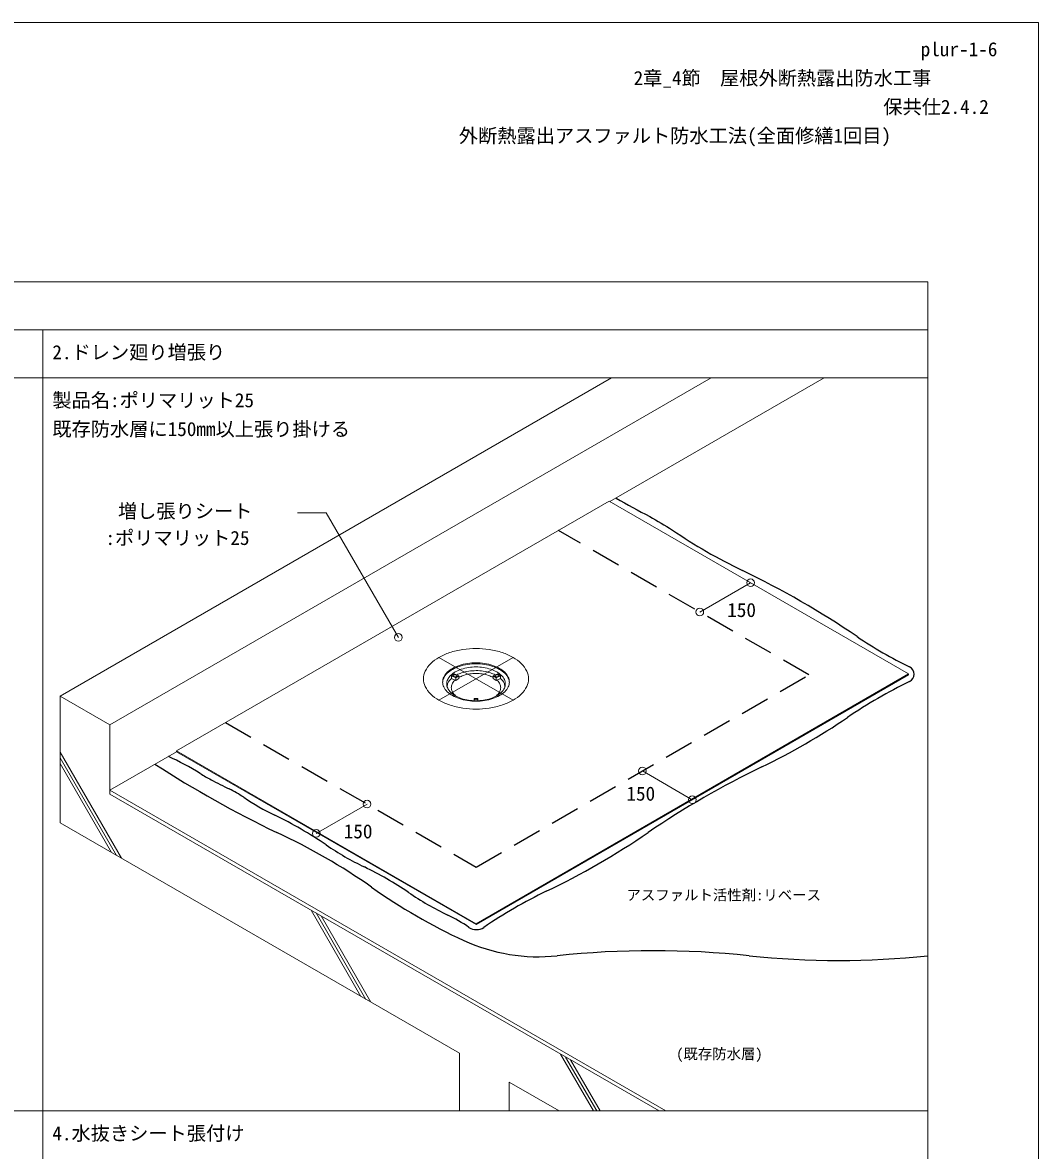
# Model space of a CAD drawing. Units: millimetres, scale not verified. Extents: x -2625 to 2625, y -3712 to 3713.
# Drawn here: x -19 to 2625, y 776 to 3713 of the extents above; entities that cross this region are included whole.
import ezdxf
from ezdxf.enums import TextEntityAlignment as Align

# ---------------------------------------------------------------- set-up
doc = ezdxf.new("R2010")
doc.units = ezdxf.units.MM
doc.header["$LTSCALE"] = 6
doc.linetypes.add('USER1', pattern=[19.05, 12.7, -6.35])
for name, color, linetype, lineweight in [('0-0_0', 7, 'Continuous', 18), ('0-1_WAKU', 7, 'Continuous', 18), ('0-2_KUTAI', 3, 'Continuous', 18), ('0-3_MOJI', 7, 'Continuous', 18), ('0-4_bousui', 1, 'Continuous', 18), ('0-5_HATCH', 9, 'Continuous', 18), ('0-7_KANAMONO', 4, 'Continuous', 18), ('0-8_SUNPO', 7, 'Continuous', 18)]:
    doc.layers.add(name, color=color, linetype=linetype, lineweight=lineweight)
doc.layers.add('0-6_bousui2', color=7, linetype='USER1')
doc.layers.add('0-B_bousui4', color=7, linetype='Continuous')
doc.styles.add('ＭＳ ゴシック', font='')
doc.styles.get('ＭＳ ゴシック').set_extended_font_data('MS Gothic')

msp = doc.modelspace()

# ---------------------------------------------------------------- linework, layer by layer
at = {"layer": '0-0_0'}
for p, q in [((-2270, 2912.609), (2337.5, 2912.609)), ((-2270, 2787.609), (2337.5, 2787.609)), ((1257.845, 1948.541), (1064.777, 2060.009)), ((1064.777, 1948.541), (1257.845, 2060.009))]:
    msp.add_line(p, q, dxfattribs=at)
msp.add_lwpolyline([(-2625, -3712.391), (2625, -3712.391), (2625, 3712.609), (-2625, 3712.609)], close=True, dxfattribs=at)
at = {"layer": '0-1_WAKU'}
for p, q in [((33.75, 2912.609), (33.75, -3187.391)), ((-2270, 879.275), (2337.5, 879.275))]:
    msp.add_line(p, q, dxfattribs=at)
msp.add_lwpolyline([(-2270, 3037.609), (2337.5, 3037.609), (2337.5, -3187.391), (-2270, -3187.391)], close=True, dxfattribs=at)
at = {"layer": '0-2_KUTAI'}
for p, q in [((78.779, 1959.275), (1513.495, 2787.609)), ((208.683, 1884.275), (1773.302, 2787.609)), ((1247.914, 954.275), (1247.914, 879.275)), ((1247.914, 954.275), (1377.817, 879.275))]:
    msp.add_line(p, q, dxfattribs=at)
msp.add_lwpolyline([(1637.625, 879.275), (208.683, 1704.275), (208.683, 1884.275), (78.779, 1959.275), (78.779, 1629.275), (1118.01, 1029.275), (1118.01, 879.275)], dxfattribs=at)
at = {"layer": '0-3_MOJI'}
for p in [(696.774, 2436.632), (959.274, 2111.872)]:
    msp.add_line(p, (771.774, 2436.632), dxfattribs=at)
msp.add_circle((959.274, 2111.872), 10, dxfattribs=at)
at = {"layer": '0-4_bousui'}
for p, q in [((1509.886, 2465.525), (2067.751, 2787.609)), ((381.888, 1816.775), (1507.721, 2466.775)), ((2287.144, 2016.775), (1507.721, 2466.775)), ((1161.311, 1364.275), (2287.144, 2014.275)), ((2287.144, 2014.275), (2287.144, 2016.775)), ((208.683, 1714.275), (381.888, 1814.275)), ((381.888, 1814.275), (381.888, 1816.775)), ((1161.311, 1366.775), (381.888, 1816.775)), ((1161.311, 1364.275), (381.888, 1814.275)), ((208.683, 1714.275), (1654.945, 879.275))]:
    msp.add_line(p, q, dxfattribs=at)
msp.add_lwpolyline([(1161.311, 1364.275), (1161.311, 1366.775), (2287.144, 2016.775)], dxfattribs=at)
for centre, radius, start, end in [((1132.803, 1973.265), 66.73, 119.51297, 134.04524), ((1132.803, 1970.765), 66.73, 119.51297, 134.04524), ((1148.561, 1945.809), 98.386, 108.4431, 119.62249), ((1148.561, 1943.309), 98.386, 108.4431, 119.62249), ((1158.118, 1917.515), 128.251, 98.40443, 108.49452), ((1158.118, 1915.015), 128.251, 98.40443, 108.49452), ((1161.431, 1895.673), 150.343, 90.04574, 98.43673), ((1161.431, 1893.173), 150.343, 90.04574, 98.43673), ((1161.535, 1900.31), 145.706, 81.42951, 90.08802), ((1161.535, 1897.81), 145.706, 81.42951, 90.08802), ((1164.396, 1917.066), 128.711, 71.52355, 81.5775), ((1164.396, 1914.566), 128.711, 71.52355, 81.5775), ((1173.976, 1945.618), 98.595, 60.38937, 71.54503), ((1173.976, 1943.118), 98.595, 60.38937, 71.54503), ((1190.306, 1973.916), 65.924, 45.86539, 60.5764), ((1190.306, 1971.416), 65.924, 45.86539, 60.5764), ((1105.127, 1995.732), 30.622, 155.22559, 179.68897), ((1105.127, 1993.232), 30.622, 155.22559, 177.36636), ((1116.107, 1990.332), 42.856, 133.86419, 154.82155), ((1116.107, 1987.832), 42.856, 133.86419, 154.82155), ((1206.642, 1990.424), 42.701, 25.14004, 46.17422), ((1206.642, 1987.924), 42.701, 25.14004, 46.17422), ((1217.599, 1995.756), 30.517, 0.26843, 24.81701), ((1217.599, 1993.256), 30.517, 2.63341, 24.81701), ((1105.023, 1996.042), 30.517, 180.26843, 204.81701), ((1115.979, 2001.374), 42.701, 205.14004, 226.17422), ((1132.316, 2017.881), 65.924, 225.86539, 240.5764), ((1189.819, 2018.532), 66.73, 299.51297, 314.04524), ((1206.515, 2001.465), 42.856, 313.86419, 334.82155), ((1217.495, 1996.065), 30.622, 335.22559, 359.68897), ((1148.646, 2046.179), 98.595, 240.38937, 251.54503), ((1158.226, 2074.731), 128.711, 251.52355, 261.5775), ((1161.087, 2091.488), 145.706, 261.42951, 270.08802), ((1161.191, 2096.124), 150.343, 270.04574, 278.43673), ((1164.504, 2074.282), 128.251, 278.40443, 288.49452), ((1174.061, 2045.988), 98.386, 288.4431, 299.62249)]:
    msp.add_arc(centre, radius, start, end, dxfattribs=at)
at = {"layer": '0-5_HATCH'}
for p, q in [((238.336, 1537.155), (78.779, 1813.515)), ((225.345, 1544.655), (78.779, 1798.515)), ((212.355, 1552.155), (78.779, 1783.515)), ((861.874, 1177.155), (731.97, 1402.155)), ((874.864, 1169.655), (744.961, 1394.655)), ((887.855, 1162.155), (757.951, 1387.155)), ((1466.868, 879.275), (1381.489, 1027.155)), ((1475.528, 879.275), (1394.48, 1019.655)), ((1484.188, 879.275), (1407.47, 1012.155))]:
    msp.add_line(p, q, dxfattribs=at)
at = {"layer": '0-6_bousui2'}
msp.add_lwpolyline([(509.627, 1890.525), (1161.311, 1514.275), (2027.336, 2014.275), (1375.652, 2390.525)], dxfattribs=at)
at = {"layer": '0-7_KANAMONO'}
for p, q in [((1097.24, 2011.912), (1097.24, 2004.887)), ((1109.191, 2006.644), (1097.24, 2011.912)), ((1106.977, 2000.855), (1097.24, 2004.887)), ((1116.556, 2012.215), (1104.605, 2017.482)), ((1109.191, 1999.577), (1106.977, 2000.855)), ((1109.191, 2006.644), (1116.556, 2012.215)), ((1109.191, 2006.644), (1109.191, 1999.577)), ((1109.191, 1999.577), (1116.556, 2005.147)), ((1116.556, 2012.215), (1116.556, 2005.147)), ((1206.066, 2012.215), (1218.017, 2017.482)), ((1206.066, 2012.215), (1206.066, 2005.147)), ((1213.431, 2006.644), (1206.066, 2012.215)), ((1213.431, 1999.577), (1206.066, 2005.147)), ((1213.431, 2006.644), (1225.382, 2011.912)), ((1213.431, 2006.644), (1213.431, 1999.577)), ((1213.431, 1999.577), (1215.644, 2000.855)), ((1215.644, 2000.855), (1225.382, 2004.889)), ((1225.382, 2011.912), (1225.382, 2004.889)), ((1156.311, 1952.846), (1166.311, 1952.846)), ((1156.311, 1952.846), (1156.311, 1947.17)), ((1166.311, 1952.846), (1166.311, 1947.17))]:
    msp.add_line(p, q, dxfattribs=at)
for centre, radius, start, end in [((1116.476, 1968.68), 104.947, 119.51297, 134.04524), ((1141.259, 1925.5), 154.733, 108.4431, 119.62249), ((1156.29, 1881.001), 201.701, 98.40443, 108.49452), ((1161.5, 1846.649), 236.445, 90.04574, 98.43673), ((1161.663, 1853.942), 229.153, 81.42951, 90.08802), ((1166.163, 1880.295), 202.424, 71.52355, 81.5775), ((1181.229, 1925.198), 155.061, 60.38937, 71.54503), ((1206.911, 1969.704), 103.679, 45.86539, 60.5764), ((1090.219, 1995.52), 67.4, 133.86419, 154.82155), ((1150.115, 1947.1), 86.394, 108.4431, 119.62249), ((1158.507, 1922.255), 112.618, 98.40443, 108.49452), ((1161.416, 1903.075), 132.017, 90.04574, 98.43673), ((1161.508, 1907.146), 127.945, 81.42951, 90.08802), ((1164.02, 1921.86), 113.022, 71.52355, 81.5775), ((1172.432, 1946.932), 86.577, 60.38937, 71.54503), ((1232.604, 1995.665), 67.156, 25.14004, 46.17422), ((1072.95, 2004.014), 48.16, 155.22559, 179.68897), ((1072.786, 2004.5), 47.995, 180.26843, 204.81701), ((1111.976, 1990.938), 26.889, 155.22559, 179.68897), ((1121.617, 1986.195), 37.632, 133.86419, 154.82155), ((1122.078, 1977.184), 37.195, 133.86419, 154.82155), ((1136.278, 1971.209), 58.596, 119.51297, 134.04524), ((1136.568, 1962.372), 57.916, 132.77073, 134.04524), ((1135.896, 1968.459), 58.159, 122.5494, 131.65659), ((1127.827, 1976.892), 31.744, 133.86419, 154.82155), ((1103.723, 2012.056), 1.728, 155.22559, 179.68897), ((1103.717, 2012.073), 1.722, 180.26843, 204.81701), ((1104.342, 2011.751), 2.419, 133.86419, 154.82155), ((1104.335, 2012.374), 2.41, 205.14004, 226.17422), ((1105.257, 2013.306), 3.72, 225.86539, 240.5764), ((1105.285, 2010.788), 3.766, 119.51297, 134.04524), ((1106.174, 2009.238), 5.553, 108.4431, 119.62249), ((1106.179, 2014.903), 5.564, 240.38937, 251.54503), ((1106.713, 2007.642), 7.238, 98.40443, 108.49452), ((1106.719, 2016.514), 7.264, 251.52355, 261.5775), ((1106.9, 2006.409), 8.485, 90.04574, 98.43673), ((1106.881, 2017.46), 8.223, 261.42951, 270.08802), ((1140.194, 1964.251), 49.429, 132.2226, 134.04524), ((1106.906, 2006.671), 8.223, 81.42951, 90.08802), ((1106.887, 2017.722), 8.485, 270.04574, 278.43673), ((1107.068, 2007.616), 7.264, 71.52355, 81.5775), ((1107.074, 2016.489), 7.238, 278.40443, 288.49452), ((1107.608, 2009.228), 5.564, 60.38937, 71.54503), ((1107.613, 2014.892), 5.553, 288.4431, 299.62249), ((1108.502, 2013.343), 3.766, 299.51297, 314.04524), ((1108.53, 2010.825), 3.72, 45.86539, 60.5764), ((1109.452, 2011.756), 2.41, 25.14004, 46.17422), ((1109.445, 2012.379), 2.419, 313.86419, 334.82155), ((1150.245, 1938.543), 85.391, 108.4431, 117.13729), ((1110.07, 2012.057), 1.722, 0.26843, 24.81701), ((1110.064, 2012.075), 1.728, 335.22559, 359.68897), ((1151.867, 1943.913), 72.877, 108.4431, 118.981), ((1158.54, 1913.986), 111.311, 98.40443, 108.49452), ((1158.946, 1922.955), 94.999, 98.40443, 108.49452), ((1161.415, 1895.028), 130.485, 90.04574, 98.43673), ((1161.4, 1906.776), 111.363, 90.04574, 98.43673), ((1161.505, 1899.053), 126.46, 81.42951, 90.08802), ((1161.477, 1910.21), 107.929, 81.42951, 90.08802), ((1163.596, 1922.622), 95.34, 71.52355, 81.5775), ((1163.989, 1913.596), 111.71, 71.52355, 81.5775), ((1170.692, 1943.771), 73.032, 61.02944, 71.54503), ((1172.303, 1938.377), 85.572, 62.86963, 71.54503), ((1212.552, 2012.057), 1.722, 155.18299, 179.73157), ((1212.558, 2012.075), 1.728, 180.31103, 204.77441), ((1213.17, 2011.756), 2.41, 133.82578, 154.85996), ((1213.177, 2012.379), 2.419, 205.17845, 226.13581), ((1214.092, 2010.825), 3.72, 119.4236, 134.13461), ((1214.12, 2013.343), 3.766, 225.95476, 240.48703), ((1215.009, 2014.892), 5.553, 240.37751, 251.5569), ((1215.014, 2009.228), 5.564, 108.45497, 119.61063), ((1215.554, 2007.616), 7.264, 98.4225, 108.47645), ((1215.548, 2016.489), 7.238, 251.50548, 261.59557), ((1215.735, 2017.722), 8.485, 261.56327, 269.95426), ((1215.716, 2006.671), 8.223, 89.91198, 98.57049), ((1186.772, 1971.781), 57.888, 45.86539, 60.5764), ((1182.788, 1964.733), 48.831, 45.86539, 47.70918), ((1215.741, 2017.46), 8.223, 269.91198, 278.57049), ((1215.722, 2006.409), 8.485, 81.56327, 89.95426), ((1194.889, 1976.96), 31.63, 25.14004, 46.17422), ((1215.909, 2007.642), 7.238, 71.50548, 81.59557), ((1215.903, 2016.514), 7.264, 278.4225, 288.47645), ((1186.726, 1968.459), 58.159, 48.34341, 57.4506), ((1216.443, 2014.903), 5.564, 288.45497, 299.61063), ((1216.448, 2009.238), 5.553, 60.37751, 71.5569), ((1217.337, 2010.788), 3.766, 45.95476, 60.48703), ((1217.365, 2013.306), 3.72, 299.4236, 314.13461), ((1218.28, 2011.751), 2.419, 25.17845, 46.13581), ((1218.287, 2012.374), 2.41, 313.82578, 334.85996), ((1218.899, 2012.056), 1.728, 0.31103, 24.77441), ((1218.905, 2012.073), 1.722, 335.18299, 359.73157), ((1186.476, 1962.937), 57.216, 45.86539, 47.15721), ((1200.655, 1977.264), 37.061, 25.14004, 46.17422), ((1201.117, 1986.276), 37.496, 25.14004, 46.17422), ((1210.738, 1990.958), 26.797, 0.26843, 24.81701), ((1249.836, 2004.05), 47.995, 0.26843, 24.81701), ((1249.672, 2004.537), 48.16, 335.22559, 359.68897), ((1090.018, 2012.886), 67.156, 205.14004, 226.17422), ((1111.884, 1991.209), 26.797, 180.26843, 204.81701), ((1112.548, 1981.871), 26.577, 155.22559, 175.29895), ((1121.505, 1995.891), 37.496, 205.14004, 226.17422), ((1135.85, 2010.386), 57.888, 225.86539, 240.5764), ((1119.694, 1980.893), 22.683, 155.22559, 179.68897), ((1119.617, 1981.122), 22.605, 180.26843, 204.81701), ((1127.733, 1985.071), 31.63, 205.14004, 226.17422), ((1186.344, 2010.958), 58.596, 299.51297, 314.04524), ((1194.795, 1985.139), 31.744, 313.86419, 334.82155), ((1203.005, 1980.91), 22.605, 0.26843, 24.81701), ((1202.928, 1981.139), 22.683, 335.22559, 359.68897), ((1201.004, 1995.972), 37.632, 313.86419, 334.82155), ((1210.164, 1981.892), 26.486, 4.69361, 24.81701), ((1210.646, 1991.23), 26.889, 335.22559, 359.68897), ((1232.403, 2013.03), 67.4, 313.86419, 334.82155), ((1115.711, 2038.847), 103.679, 225.86539, 240.5764), ((1141.393, 2083.352), 155.061, 240.38937, 251.54503), ((1139.834, 1997.298), 48.831, 225.86539, 232.87523), ((1150.19, 2035.235), 86.577, 240.38937, 251.54503), ((1158.602, 2060.307), 113.022, 251.52355, 261.5775), ((1161.114, 2075.021), 127.945, 261.42951, 270.08802), ((1158.14, 1948.499), 1.728, 155.22559, 179.68897), ((1158.134, 1948.516), 1.722, 180.26843, 204.81701), ((1158.76, 1948.194), 2.419, 133.86419, 154.82155), ((1158.753, 1948.817), 2.41, 205.14004, 224.07927), ((1159.702, 1947.231), 3.766, 119.51297, 134.04524), ((1160.591, 1945.681), 5.553, 108.4431, 119.62249), ((1161.131, 1944.085), 7.238, 98.40443, 108.49452), ((1161.318, 1942.852), 8.485, 90.04574, 98.43673), ((1161.324, 1943.114), 8.223, 81.42951, 90.08802), ((1161.206, 2079.092), 132.017, 270.04574, 278.43673), ((1161.485, 1944.059), 7.264, 71.52355, 81.5775), ((1162.026, 1945.671), 5.564, 60.38937, 71.54503), ((1162.947, 1947.268), 3.72, 45.86539, 60.5764), ((1163.869, 1948.199), 2.41, 25.14004, 46.17422), ((1163.862, 1948.822), 2.419, 316.21527, 334.82155), ((1164.488, 1948.5), 1.722, 0.26843, 24.81701), ((1164.482, 1948.518), 1.728, 335.22559, 359.68897), ((1164.115, 2059.912), 112.618, 278.40443, 288.49452), ((1172.507, 2035.067), 86.394, 288.4431, 299.62249), ((1182.428, 1997.781), 49.429, 307.08367, 314.04524), ((1181.363, 2083.051), 154.733, 288.4431, 299.62249), ((1206.146, 2039.871), 104.947, 299.51297, 314.04524), ((1156.459, 2128.255), 202.424, 251.52355, 261.5775), ((1160.959, 2154.609), 229.153, 261.42951, 270.08802), ((1161.122, 2161.901), 236.445, 270.04574, 278.43673), ((1166.332, 2127.549), 201.701, 278.40443, 288.49452)]:
    msp.add_arc(centre, radius, start, end, dxfattribs=at)
at = {"layer": '0-8_SUNPO'}
for p, q in [((1875.782, 2254.275), (1743.713, 2178.025)), ((1594.324, 1764.275), (1724.227, 1689.275)), ((877.688, 1678.025), (745.619, 1601.775))]:
    msp.add_line(p, q, dxfattribs=at)
for centre in [(1875.782, 2254.275), (1743.713, 2178.025), (1594.324, 1764.275), (877.688, 1678.025), (1724.227, 1689.275), (745.619, 1601.775)]:
    msp.add_circle(centre, 10, dxfattribs=at)
at = {"layer": '0-B_bousui4'}
for centre, radius, start, end in [((2252.802, 3698.18), 1422.878, 239.28712, 243.29849), ((3140.019, 4896.082), 2902.863, 238.27205, 239.62814), ((2463.282, 3551.258), 1403.727, 235.70285, 244.29715), ((856.621, 213.286), 2300.786, 55.70285, 64.29715), ((2746.73, 2984.378), 1053.534, 235.70285, 244.29715), ((2280.643, 2016.045), 21.131, 295.70285, 64.29715), ((2830.14, 874.421), 1245.854, 115.70285, 124.29715), ((1160.328, 3322.533), 1717.509, 295.70285, 304.29715), ((53.231, 1130.034), 739.194, 58.12169, 65.40385), ((1911.481, 4236.156), 2921.853, 237.13477, 244.27039), ((2894.036, -279.388), 2279.937, 115.70285, 124.29715), ((705.514, 2178.855), 495.916, 238.12169, 241.87831), ((1065.881, 2853.148), 1260.466, 241.87831, 244.29715), ((393.928, 1457.111), 288.87, 55.70285, 64.29715), ((908.812, 2211.983), 624.879, 235.70285, 244.29715), ((190.905, 720.472), 1030.414, 55.70285, 64.29715), ((-8.639, 190.504), 1556.482, 54.75143, 65.24857), ((457.862, 3292.291), 2043.468, 295.70285, 304.29715), ((1202.857, 2204.096), 765.466, 235.70285, 244.29715), ((488.062, 719.051), 882.651, 55.70285, 64.29715), ((1762.321, 2696.486), 1512.108, 234.75143, 245.24857), ((1429.514, 2099.315), 788.116, 235.70285, 244.29715), ((1886.909, 323.329), 1251.515, 115.70285, 124.29715), ((902.824, 1005.073), 426.284, 55.70285, 64.29715), ((1162.364, 1385.585), 34.314, 235.70285, 304.29715), ((1323.731, 1745.175), 464.562, 245.24857, 276.03941), ((1622.335, -1077.175), 2373.541, 83.96059, 96.03941), ((2104.781, 3482.813), 2211.897, 263.96059, 276.03941)]:
    msp.add_arc(centre, radius, start, end, dxfattribs=at)

# ---------------------------------------------------------------- texts
at = {"layer": '0-3_MOJI', "style": 'ＭＳ ゴシック'}
for s, height, p in [('plur-1-6', 36.66, (2318.68, 3613.863)), ('2章_4節\u3000屋根外断熱露出防水工事', 36.66, (1571.472, 3538.863)), ('保共仕2.4.2', 36.66, (2221.218, 3463.863)), ('外断熱露出アスファルト防水工法(全面修繕1回目)', 36.66, (1116.649, 3388.863)), ('2.ドレン廻り増張り', 36.66, (58.75, 2825.109)), ('製品名:ポリマリット25', 36.66, (58.75, 2700.109)), ('既存防水層に150mm以上張り掛ける', 36.66, (58.75, 2625.109)), ('増し張りシート', 36.66, (229.452, 2411.632)), (':ポリマリット25', 36.66, (196.964, 2341.632)), ('アスファルト活性剤:リベース', 27.49, (1552.904, 1419.375)), ('(既存防水層)', 27.49, (1682.332, 1005.864)), ('4.水抜きシート張付け', 36.66, (58.75, 791.775))]:
    msp.add_text(s, height=height, dxfattribs=at).set_placement(p, align=Align.BOTTOM_LEFT)
at = {"layer": '0-8_SUNPO', "style": 'ＭＳ ゴシック'}
for p in [(1815.109, 2154.084), (1552.721, 1676.001), (817.015, 1577.834)]:
    msp.add_text('150', height=36.66, dxfattribs=at).set_placement(p, align=Align.BOTTOM_LEFT)

doc.saveas('drawing.dxf')
